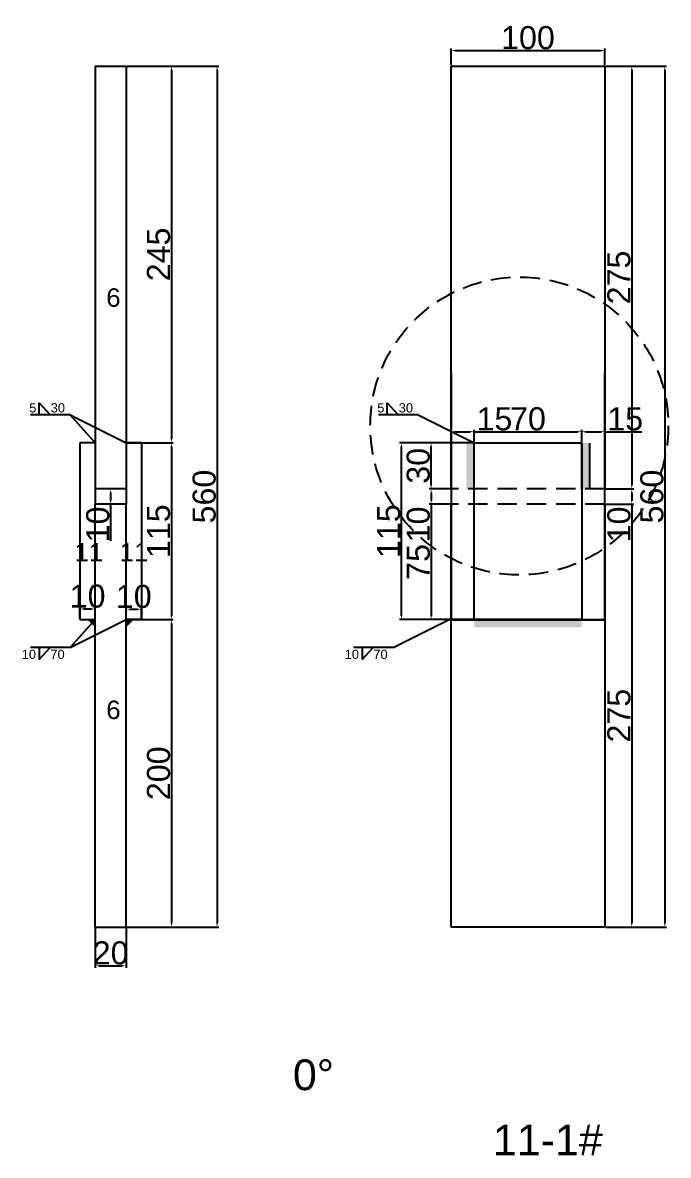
# Model space of a CAD drawing. Header units: millimetres. Extents: x 9380 to 24185, y -971 to 4358.
# Drawn here: x 21906 to 22326, y 1718 to 2455 of the extents above; entities that cross this region are included whole.
import ezdxf

# ---------------------------------------------------------------- set-up
doc = ezdxf.new("R2010")
doc.units = ezdxf.units.MM
doc.linetypes.add('DASHED', pattern=[19.05, 12.7, -6.35])
for name, color, linetype in [('切平处', 3, 'DASHED'), ('尺寸标注', 6, 'Continuous'), ('标号', 4, 'Continuous'), ('焊缝', 250, 'Continuous')]:
    doc.layers.add(name, color=color, linetype=linetype)
doc.styles.get("Standard").update_dxf_attribs({"font": 'arial.ttf'})
doc.dimstyles.new('ISO-25-JHF', dxfattribs={"dimtxt": 15, "dimasz": 2.5, "dimexe": 1.25, "dimexo": 0.625, "dimtad": 1, "dimtxsty": 'Standard', "dimcen": 2.5, "dimadec": 0, "dimazin": 0, "dimtfac": 1, "dimtmove": 0, "dimatfit": 3, "dimfxl": 1, "dimarcsym": 0})

# ---------------------------------------------------------------- blocks, each defined once
blk = doc.blocks.new('*D1516')
at = {"layer": 'Defpoints', "color": 0, "transparency": 16777216}
for p in [(22284.42, 2436.41), (22184.42, 2426.27), (22284.42, 2426.27)]:
    blk.add_point(p, dxfattribs=at)
at = {"layer": '尺寸标注', "color": 0, "lineweight": -2, "transparency": 16777216}
for p, q in [((22184.42, 2426.9), (22184.42, 2437.66)), ((22186.92, 2436.41), (22281.92, 2436.41)), ((22284.42, 2426.9), (22284.42, 2437.66))]:
    blk.add_line(p, q, dxfattribs=at)
at = {"layer": '尺寸标注', "color": 0, "transparency": 16777216}
for points in [[(22186.92, 2436.83), (22186.92, 2435.99), (22184.42, 2436.41)], [(22281.92, 2436.83), (22281.92, 2435.99), (22284.42, 2436.41)]]:
    blk.add_solid(points, dxfattribs=at)
at = {"layer": '尺寸标注', "color": 0, "transparency": 16777216, "insert": (22234.42, 2444.69), "char_height": 15, "attachment_point": 5}
blk.add_mtext('100', dxfattribs=at)
blk = doc.blocks.new('*D1517')
at = {"layer": 'Defpoints', "color": 0, "transparency": 16777216}
for p in [(22284.42, 2426.27), (22284.42, 2151.27), (22301.9, 2151.27)]:
    blk.add_point(p, dxfattribs=at)
at = {"layer": '尺寸标注', "color": 0, "lineweight": -2, "transparency": 16777216}
for p, q in [((22285.04, 2426.27), (22303.15, 2426.27)), ((22301.9, 2423.77), (22301.9, 2153.77)), ((22285.04, 2151.27), (22303.15, 2151.27))]:
    blk.add_line(p, q, dxfattribs=at)
at = {"layer": '尺寸标注', "color": 0, "transparency": 16777216}
for points in [[(22301.48, 2423.77), (22302.31, 2423.77), (22301.9, 2426.27)], [(22301.48, 2153.77), (22302.31, 2153.77), (22301.9, 2151.27)]]:
    blk.add_solid(points, dxfattribs=at)
at = {"layer": '尺寸标注', "color": 0, "transparency": 16777216, "insert": (22293.61, 2288.77), "char_height": 15, "attachment_point": 5, "rotation": 90}
blk.add_mtext('275', dxfattribs=at)
blk = doc.blocks.new('*D1518')
at = {"layer": 'Defpoints', "color": 0, "transparency": 16777216}
for p in [(22284.42, 2151.27), (22284.42, 2141.27), (22301.9, 2141.27)]:
    blk.add_point(p, dxfattribs=at)
at = {"layer": '尺寸标注', "color": 0, "lineweight": -2, "transparency": 16777216}
for p, q in [((22285.04, 2151.27), (22303.15, 2151.27)), ((22301.9, 2148.77), (22301.9, 2143.77)), ((22285.04, 2141.27), (22303.15, 2141.27)), ((22301.9, 2141.27), (22301.9, 2117.5))]:
    blk.add_line(p, q, dxfattribs=at)
at = {"layer": '尺寸标注', "color": 0, "transparency": 16777216}
for points in [[(22301.48, 2148.77), (22302.31, 2148.77), (22301.9, 2151.27)], [(22301.48, 2143.77), (22302.31, 2143.77), (22301.9, 2141.27)]]:
    blk.add_solid(points, dxfattribs=at)
at = {"layer": '尺寸标注', "color": 0, "transparency": 16777216, "insert": (22293.61, 2128.14), "char_height": 15, "attachment_point": 5, "rotation": 90}
blk.add_mtext('10', dxfattribs=at)
blk = doc.blocks.new('*D1519')
at = {"layer": 'Defpoints', "color": 0, "transparency": 16777216}
for p in [(22284.42, 2141.27), (22284.42, 1866.27), (22301.9, 1866.27)]:
    blk.add_point(p, dxfattribs=at)
at = {"layer": '尺寸标注', "color": 0, "lineweight": -2, "transparency": 16777216}
for p, q in [((22285.04, 2141.27), (22303.15, 2141.27)), ((22301.9, 2138.77), (22301.9, 1868.77)), ((22285.04, 1866.27), (22303.15, 1866.27))]:
    blk.add_line(p, q, dxfattribs=at)
at = {"layer": '尺寸标注', "color": 0, "transparency": 16777216}
for points in [[(22301.48, 2138.77), (22302.31, 2138.77), (22301.9, 2141.27)], [(22301.48, 1868.77), (22302.31, 1868.77), (22301.9, 1866.27)]]:
    blk.add_solid(points, dxfattribs=at)
at = {"layer": '尺寸标注', "color": 0, "transparency": 16777216, "insert": (22293.61, 2003.77), "char_height": 15, "attachment_point": 5, "rotation": 90}
blk.add_mtext('275', dxfattribs=at)
blk = doc.blocks.new('*D1448')
at = {"layer": 'Defpoints', "color": 0, "transparency": 16777216}
for p in [(22284.42, 2426.27), (22284.42, 1866.27), (22323.35, 1866.27)]:
    blk.add_point(p, dxfattribs=at)
at = {"layer": '尺寸标注', "color": 0, "lineweight": -2, "transparency": 16777216}
for p, q in [((22285.04, 2426.27), (22324.6, 2426.27)), ((22323.35, 2423.77), (22323.35, 1868.77)), ((22285.04, 1866.27), (22324.6, 1866.27))]:
    blk.add_line(p, q, dxfattribs=at)
at = {"layer": '尺寸标注', "color": 0, "transparency": 16777216}
for points in [[(22322.93, 2423.77), (22323.77, 2423.77), (22323.35, 2426.27)], [(22322.93, 1868.77), (22323.77, 1868.77), (22323.35, 1866.27)]]:
    blk.add_solid(points, dxfattribs=at)
at = {"layer": '尺寸标注', "color": 0, "transparency": 16777216, "insert": (22315.07, 2146.27), "char_height": 15, "attachment_point": 5, "rotation": 90}
blk.add_mtext('560', dxfattribs=at)
blk = doc.blocks.new('*D1520')
at = {"layer": 'Defpoints', "color": 0, "transparency": 16777216}
for p in [(21953.15, 1866.27), (21973.15, 1866.27), (21973.15, 1841.08)]:
    blk.add_point(p, dxfattribs=at)
at = {"layer": '尺寸标注', "color": 0, "lineweight": -2, "transparency": 16777216}
for p, q in [((21953.15, 1865.65), (21953.15, 1839.83)), ((21973.15, 1865.65), (21973.15, 1839.83)), ((21955.65, 1841.08), (21970.65, 1841.08))]:
    blk.add_line(p, q, dxfattribs=at)
at = {"layer": '尺寸标注', "color": 0, "transparency": 16777216}
for points in [[(21955.65, 1841.49), (21955.65, 1840.66), (21953.15, 1841.08)], [(21970.65, 1841.49), (21970.65, 1840.66), (21973.15, 1841.08)]]:
    blk.add_solid(points, dxfattribs=at)
at = {"layer": '尺寸标注', "color": 0, "transparency": 16777216, "insert": (21963.15, 1849.36), "char_height": 15, "attachment_point": 5}
blk.add_mtext('20', dxfattribs=at)
blk = doc.blocks.new('*D1521')
at = {"layer": 'Defpoints', "color": 0, "transparency": 16777216}
for p in [(21953.15, 2073.16), (21943.15, 2066.27), (21953.15, 2066.27)]:
    blk.add_point(p, dxfattribs=at)
at = {"layer": '尺寸标注', "color": 0, "lineweight": -2, "transparency": 16777216}
for p, q in [((21943.15, 2066.9), (21943.15, 2074.41)), ((21945.65, 2073.16), (21950.65, 2073.16)), ((21953.15, 2066.9), (21953.15, 2074.41))]:
    blk.add_line(p, q, dxfattribs=at)
at = {"layer": '尺寸标注', "color": 0, "transparency": 16777216}
for points in [[(21945.65, 2073.57), (21945.65, 2072.74), (21943.15, 2073.16)], [(21950.65, 2073.57), (21950.65, 2072.74), (21953.15, 2073.16)]]:
    blk.add_solid(points, dxfattribs=at)
at = {"layer": '尺寸标注', "color": 0, "transparency": 16777216, "insert": (21948.15, 2081.44), "char_height": 15, "attachment_point": 5}
blk.add_mtext('10', dxfattribs=at)
blk = doc.blocks.new('*D1522')
at = {"layer": 'Defpoints', "color": 0, "transparency": 16777216}
for p in [(21983.15, 2072.94), (21973.15, 2066.27), (21983.15, 2066.27)]:
    blk.add_point(p, dxfattribs=at)
at = {"layer": '尺寸标注', "color": 0, "lineweight": -2, "transparency": 16777216}
for p, q in [((21973.15, 2066.9), (21973.15, 2074.19)), ((21975.65, 2072.94), (21980.65, 2072.94)), ((21983.15, 2066.9), (21983.15, 2074.19))]:
    blk.add_line(p, q, dxfattribs=at)
at = {"layer": '尺寸标注', "color": 0, "transparency": 16777216}
for points in [[(21975.65, 2073.36), (21975.65, 2072.53), (21973.15, 2072.94)], [(21980.65, 2073.36), (21980.65, 2072.53), (21983.15, 2072.94)]]:
    blk.add_solid(points, dxfattribs=at)
at = {"layer": '尺寸标注', "color": 0, "transparency": 16777216, "insert": (21978.15, 2081.23), "char_height": 15, "attachment_point": 5}
blk.add_mtext('10', dxfattribs=at)
blk = doc.blocks.new('*D1523')
at = {"layer": 'Defpoints', "color": 0, "transparency": 16777216}
for p in [(21973.15, 2426.27), (21973.15, 2181.27), (22002.62, 2181.27)]:
    blk.add_point(p, dxfattribs=at)
at = {"layer": '尺寸标注', "color": 0, "lineweight": -2, "transparency": 16777216}
for p, q in [((21973.78, 2426.27), (22003.87, 2426.27)), ((22002.62, 2423.77), (22002.62, 2183.77)), ((21973.78, 2181.27), (22003.87, 2181.27))]:
    blk.add_line(p, q, dxfattribs=at)
at = {"layer": '尺寸标注', "color": 0, "transparency": 16777216}
for points in [[(22002.2, 2423.77), (22003.04, 2423.77), (22002.62, 2426.27)], [(22002.2, 2183.77), (22003.04, 2183.77), (22002.62, 2181.27)]]:
    blk.add_solid(points, dxfattribs=at)
at = {"layer": '尺寸标注', "color": 0, "transparency": 16777216, "insert": (21994.34, 2303.77), "char_height": 15, "attachment_point": 5, "rotation": 90}
blk.add_mtext('245', dxfattribs=at)
blk = doc.blocks.new('*D1524')
at = {"layer": 'Defpoints', "color": 0, "transparency": 16777216}
for p in [(21983.15, 2181.27), (21983.15, 2066.27), (22002.62, 2066.27)]:
    blk.add_point(p, dxfattribs=at)
at = {"layer": '尺寸标注', "color": 0, "lineweight": -2, "transparency": 16777216}
for p, q in [((21983.78, 2181.27), (22003.87, 2181.27)), ((22002.62, 2178.77), (22002.62, 2068.77)), ((21983.78, 2066.27), (22003.87, 2066.27))]:
    blk.add_line(p, q, dxfattribs=at)
at = {"layer": '尺寸标注', "color": 0, "transparency": 16777216}
for points in [[(22002.2, 2178.77), (22003.04, 2178.77), (22002.62, 2181.27)], [(22002.2, 2068.77), (22003.04, 2068.77), (22002.62, 2066.27)]]:
    blk.add_solid(points, dxfattribs=at)
at = {"layer": '尺寸标注', "color": 0, "transparency": 16777216, "insert": (21994.34, 2123.77), "char_height": 15, "attachment_point": 5, "rotation": 90}
blk.add_mtext('115', dxfattribs=at)
blk = doc.blocks.new('*D1525')
at = {"layer": 'Defpoints', "color": 0, "transparency": 16777216}
for p in [(21973.15, 2066.27), (21973.15, 1866.27), (22002.62, 1866.27)]:
    blk.add_point(p, dxfattribs=at)
at = {"layer": '尺寸标注', "color": 0, "lineweight": -2, "transparency": 16777216}
for p, q in [((21973.78, 2066.27), (22003.87, 2066.27)), ((22002.62, 2063.77), (22002.62, 1868.77)), ((21973.78, 1866.27), (22003.87, 1866.27))]:
    blk.add_line(p, q, dxfattribs=at)
at = {"layer": '尺寸标注', "color": 0, "transparency": 16777216}
for points in [[(22002.2, 2063.77), (22003.04, 2063.77), (22002.62, 2066.27)], [(22002.2, 1868.77), (22003.04, 1868.77), (22002.62, 1866.27)]]:
    blk.add_solid(points, dxfattribs=at)
at = {"layer": '尺寸标注', "color": 0, "transparency": 16777216, "insert": (21994.34, 1966.27), "char_height": 15, "attachment_point": 5, "rotation": 90}
blk.add_mtext('200', dxfattribs=at)
blk = doc.blocks.new('*D1449')
at = {"layer": 'Defpoints', "color": 0, "transparency": 16777216}
for p in [(21973.78, 2426.27), (21973.78, 1866.27), (22032.29, 1866.27)]:
    blk.add_point(p, dxfattribs=at)
at = {"layer": '尺寸标注', "color": 0, "lineweight": -2, "transparency": 16777216}
for p, q in [((21974.4, 2426.27), (22033.54, 2426.27)), ((22032.29, 2423.77), (22032.29, 1868.77)), ((21974.4, 1866.27), (22033.54, 1866.27))]:
    blk.add_line(p, q, dxfattribs=at)
at = {"layer": '尺寸标注', "color": 0, "transparency": 16777216}
for points in [[(22031.87, 2423.77), (22032.71, 2423.77), (22032.29, 2426.27)], [(22031.87, 1868.77), (22032.71, 1868.77), (22032.29, 1866.27)]]:
    blk.add_solid(points, dxfattribs=at)
at = {"layer": '尺寸标注', "color": 0, "transparency": 16777216, "insert": (22024.01, 2146.27), "char_height": 15, "attachment_point": 5, "rotation": 90}
blk.add_mtext('560', dxfattribs=at)
blk = doc.blocks.new('*D1526')
at = {"layer": 'Defpoints', "color": 0, "transparency": 16777216}
for p in [(21973.15, 2151.27), (21963.15, 2141.27), (21973.15, 2141.27)]:
    blk.add_point(p, dxfattribs=at)
at = {"layer": '尺寸标注', "color": 0, "lineweight": -2, "transparency": 16777216}
for p, q in [((21972.53, 2151.27), (21961.9, 2151.27)), ((21963.15, 2148.77), (21963.15, 2143.77)), ((21972.53, 2141.27), (21961.9, 2141.27)), ((21963.15, 2141.27), (21963.15, 2117.5))]:
    blk.add_line(p, q, dxfattribs=at)
at = {"layer": '尺寸标注', "color": 0, "transparency": 16777216}
for points in [[(21962.74, 2148.77), (21963.57, 2148.77), (21963.15, 2151.27)], [(21962.74, 2143.77), (21963.57, 2143.77), (21963.15, 2141.27)]]:
    blk.add_solid(points, dxfattribs=at)
at = {"layer": '尺寸标注', "color": 0, "transparency": 16777216, "insert": (21954.87, 2128.14), "char_height": 15, "attachment_point": 5, "rotation": 90}
blk.add_mtext('10', dxfattribs=at)
blk = doc.blocks.new('*D1527')
at = {"layer": 'Defpoints', "color": 0, "transparency": 16777216}
for p in [(22152.26, 2181.27), (22199.42, 2181.27), (22199.42, 2066.27)]:
    blk.add_point(p, dxfattribs=at)
at = {"layer": '尺寸标注', "color": 0, "lineweight": -2, "transparency": 16777216}
for p, q in [((22198.79, 2181.27), (22151.01, 2181.27)), ((22152.26, 2068.77), (22152.26, 2178.77)), ((22198.79, 2066.27), (22151.01, 2066.27))]:
    blk.add_line(p, q, dxfattribs=at)
at = {"layer": '尺寸标注', "color": 0, "transparency": 16777216}
for points in [[(22151.84, 2178.77), (22152.68, 2178.77), (22152.26, 2181.27)], [(22151.84, 2068.77), (22152.68, 2068.77), (22152.26, 2066.27)]]:
    blk.add_solid(points, dxfattribs=at)
at = {"layer": '尺寸标注', "color": 0, "transparency": 16777216, "insert": (22143.98, 2123.77), "char_height": 15, "attachment_point": 5, "rotation": 90}
blk.add_mtext('115', dxfattribs=at)
blk = doc.blocks.new('*D1450')
at = {"layer": 'Defpoints', "color": 0, "transparency": 16777216}
for p in [(22171.47, 2181.27), (22184.42, 2181.27), (22184.42, 2151.27)]:
    blk.add_point(p, dxfattribs=at)
at = {"layer": '尺寸标注', "color": 0, "lineweight": -2, "transparency": 16777216}
for p, q in [((22183.79, 2181.27), (22170.22, 2181.27)), ((22171.47, 2153.77), (22171.47, 2178.77)), ((22183.79, 2151.27), (22170.22, 2151.27))]:
    blk.add_line(p, q, dxfattribs=at)
at = {"layer": '尺寸标注', "color": 0, "transparency": 16777216}
for points in [[(22171.05, 2178.77), (22171.89, 2178.77), (22171.47, 2181.27)], [(22171.05, 2153.77), (22171.89, 2153.77), (22171.47, 2151.27)]]:
    blk.add_solid(points, dxfattribs=at)
at = {"layer": '尺寸标注', "color": 0, "transparency": 16777216, "insert": (22163.18, 2166.27), "char_height": 15, "attachment_point": 5, "rotation": 90}
blk.add_mtext('30', dxfattribs=at)
blk = doc.blocks.new('*D1497')
at = {"layer": 'Defpoints', "color": 0, "transparency": 16777216}
for p in [(22199.42, 2188.45), (22184.42, 2181.27), (22199.42, 2181.27)]:
    blk.add_point(p, dxfattribs=at)
at = {"layer": '尺寸标注', "color": 0, "lineweight": -2, "transparency": 16777216}
for p, q in [((22184.42, 2181.9), (22184.42, 2189.7)), ((22186.92, 2188.45), (22196.92, 2188.45)), ((22199.42, 2181.9), (22199.42, 2189.7)), ((22199.42, 2188.45), (22223.36, 2188.45))]:
    blk.add_line(p, q, dxfattribs=at)
at = {"layer": '尺寸标注', "color": 0, "transparency": 16777216}
for points in [[(22186.92, 2188.86), (22186.92, 2188.03), (22184.42, 2188.45)], [(22196.92, 2188.86), (22196.92, 2188.03), (22199.42, 2188.45)]]:
    blk.add_solid(points, dxfattribs=at)
at = {"layer": '尺寸标注', "color": 0, "transparency": 16777216, "insert": (22212.64, 2196.73), "char_height": 15, "attachment_point": 5}
blk.add_mtext('15', dxfattribs=at)
blk = doc.blocks.new('*D1498')
at = {"layer": 'Defpoints', "color": 0, "transparency": 16777216}
for p in [(22269.42, 2188.45), (22199.42, 2181.27), (22269.42, 2181.27)]:
    blk.add_point(p, dxfattribs=at)
at = {"layer": '尺寸标注', "color": 0, "lineweight": -2, "transparency": 16777216}
for p, q in [((22199.42, 2181.9), (22199.42, 2189.7)), ((22201.92, 2188.45), (22266.92, 2188.45)), ((22269.42, 2181.9), (22269.42, 2189.7))]:
    blk.add_line(p, q, dxfattribs=at)
at = {"layer": '尺寸标注', "color": 0, "transparency": 16777216}
for points in [[(22201.92, 2188.86), (22201.92, 2188.03), (22199.42, 2188.45)], [(22266.92, 2188.86), (22266.92, 2188.03), (22269.42, 2188.45)]]:
    blk.add_solid(points, dxfattribs=at)
at = {"layer": '尺寸标注', "color": 0, "transparency": 16777216, "insert": (22234.42, 2196.73), "char_height": 15, "attachment_point": 5}
blk.add_mtext('70', dxfattribs=at)
blk = doc.blocks.new('*D1499')
at = {"layer": 'Defpoints', "color": 0, "transparency": 16777216}
for p in [(22284.42, 2188.45), (22269.42, 2181.27), (22284.42, 2181.27)]:
    blk.add_point(p, dxfattribs=at)
at = {"layer": '尺寸标注', "color": 0, "lineweight": -2, "transparency": 16777216}
for p, q in [((22269.42, 2181.9), (22269.42, 2189.7)), ((22271.92, 2188.45), (22281.92, 2188.45)), ((22284.42, 2181.9), (22284.42, 2189.7)), ((22284.42, 2188.45), (22308.36, 2188.45))]:
    blk.add_line(p, q, dxfattribs=at)
at = {"layer": '尺寸标注', "color": 0, "transparency": 16777216}
for points in [[(22271.92, 2188.86), (22271.92, 2188.03), (22269.42, 2188.45)], [(22281.92, 2188.86), (22281.92, 2188.03), (22284.42, 2188.45)]]:
    blk.add_solid(points, dxfattribs=at)
at = {"layer": '尺寸标注', "color": 0, "transparency": 16777216, "insert": (22297.64, 2196.73), "char_height": 15, "attachment_point": 5}
blk.add_mtext('15', dxfattribs=at)
blk = doc.blocks.new('*D1500')
at = {"layer": 'Defpoints', "color": 0, "transparency": 16777216}
for p in [(22184.42, 2151.27), (22171.47, 2141.27), (22184.42, 2141.27)]:
    blk.add_point(p, dxfattribs=at)
at = {"layer": '尺寸标注', "color": 0, "lineweight": -2, "transparency": 16777216}
for p, q in [((22183.79, 2151.27), (22170.22, 2151.27)), ((22171.47, 2148.77), (22171.47, 2143.77)), ((22183.79, 2141.27), (22170.22, 2141.27)), ((22171.47, 2141.27), (22171.47, 2117.5))]:
    blk.add_line(p, q, dxfattribs=at)
at = {"layer": '尺寸标注', "color": 0, "transparency": 16777216}
for points in [[(22171.05, 2148.77), (22171.89, 2148.77), (22171.47, 2151.27)], [(22171.05, 2143.77), (22171.89, 2143.77), (22171.47, 2141.27)]]:
    blk.add_solid(points, dxfattribs=at)
at = {"layer": '尺寸标注', "color": 0, "transparency": 16777216, "insert": (22163.19, 2128.14), "char_height": 15, "attachment_point": 5, "rotation": 90}
blk.add_mtext('10', dxfattribs=at)
blk = doc.blocks.new('*D1501')
at = {"layer": 'Defpoints', "color": 0, "transparency": 16777216}
for p in [(22184.42, 2141.27), (22171.47, 2066.27), (22184.42, 2066.27)]:
    blk.add_point(p, dxfattribs=at)
at = {"layer": '尺寸标注', "color": 0, "lineweight": -2, "transparency": 16777216}
for p, q in [((22183.79, 2141.27), (22170.22, 2141.27)), ((22171.47, 2138.77), (22171.47, 2068.77)), ((22183.79, 2066.27), (22170.22, 2066.27))]:
    blk.add_line(p, q, dxfattribs=at)
at = {"layer": '尺寸标注', "color": 0, "transparency": 16777216}
for points in [[(22171.05, 2138.77), (22171.89, 2138.77), (22171.47, 2141.27)], [(22171.05, 2068.77), (22171.89, 2068.77), (22171.47, 2066.27)]]:
    blk.add_solid(points, dxfattribs=at)
at = {"layer": '尺寸标注', "color": 0, "transparency": 16777216, "insert": (22163.22, 2103.77), "char_height": 15, "attachment_point": 5, "rotation": 90}
blk.add_mtext('75', dxfattribs=at)

msp = doc.modelspace()

# ---------------------------------------------------------------- hatches: boundary and pattern name
at = {"layer": '焊缝'}
h = msp.add_hatch(color=250, dxfattribs=at)
h.dxf.hatch_style = 1
h.paths.add_polyline_path([(22199.419, 2181.11), (22194.419, 2181.11), (22194.419, 2151.11), (22199.419, 2151.11)])
h = msp.add_hatch(color=250, dxfattribs=at)
h.dxf.hatch_style = 1
h.paths.add_polyline_path([(22269.419, 2181.11), (22274.419, 2181.089), (22274.419, 2151.11), (22269.419, 2151.11)])
h = msp.add_hatch(color=250, dxfattribs=at)
h.dxf.hatch_style = 1
h.paths.add_polyline_path([(21953.152, 2061.11), (21948.152, 2066.11), (21953.152, 2066.11)])
h = msp.add_hatch(color=250, dxfattribs=at)
h.dxf.hatch_style = 1
h.paths.add_polyline_path([(21973.152, 2061.11), (21978.152, 2066.11), (21973.152, 2066.11)])
h = msp.add_hatch(color=250, dxfattribs=at)
h.dxf.hatch_style = 1
h.paths.add_polyline_path([(22199.419, 2061.11), (22199.419, 2066.11), (22269.419, 2066.11), (22269.419, 2061.11)])

# ---------------------------------------------------------------- linework, layer by layer
for p, q in [((21953.152, 2426.273), (21973.152, 2426.273)), ((21953.152, 2426.273), (21953.152, 2151.273)), ((21973.152, 2426.273), (21973.152, 2151.273)), ((22184.419, 2426.273), (22284.419, 2426.273)), ((22184.419, 2151.273), (22184.419, 2426.273)), ((22284.419, 2426.273), (22284.419, 2151.273)), ((22184.419, 2226.273), (22184.419, 2066.273)), ((22284.419, 2066.273), (22284.419, 2226.273)), ((21943.152, 2181.273), (21943.152, 2066.273)), ((21953.152, 2181.273), (21943.152, 2181.273)), ((21983.152, 2181.273), (21973.152, 2181.273)), ((21983.152, 2181.273), (21983.152, 2066.273)), ((22199.419, 2181.273), (22269.419, 2181.273)), ((22199.419, 2066.273), (22199.419, 2181.273)), ((22199.419, 2181.273), (22269.419, 2181.273)), ((22269.419, 2181.273), (22269.419, 2066.273)), ((21973.152, 2151.273), (21953.152, 2151.273)), ((21953.152, 2151.273), (21953.152, 2141.273)), ((21973.152, 2151.273), (21973.152, 2141.273)), ((21973.152, 2141.273), (21953.152, 2141.273)), ((21953.152, 1866.273), (21953.152, 2141.273)), ((21973.152, 1866.273), (21973.152, 2141.273)), ((22184.419, 1866.273), (22184.419, 2141.273)), ((22284.419, 2141.273), (22284.419, 1866.273)), ((21943.152, 2066.273), (21953.152, 2066.273)), ((21983.152, 2066.273), (21973.152, 2066.273)), ((22184.419, 2066.273), (22284.419, 2066.273)), ((22269.419, 2066.273), (22199.419, 2066.273)), ((21953.152, 1866.273), (21973.152, 1866.273)), ((22284.419, 1866.273), (22184.419, 1866.273))]:
    msp.add_line(p, q)
at = {"linetype": 'DASHED'}
for p, q in [((22284.419, 2151.273), (22184.419, 2151.273)), ((22284.419, 2141.273), (22184.419, 2141.273))]:
    msp.add_line(p, q, dxfattribs=at)
at = {"layer": '切平处'}
msp.add_circle((22228.809, 2192.196), 96.875, dxfattribs=at)
at = {"layer": '尺寸标注'}
for p, q in [((21916.647, 2199.463), (21916.647, 2207.228)), ((21916.647, 2207.228), (21923.879, 2199.463)), ((22142.915, 2199.463), (22142.915, 2207.228)), ((22142.915, 2207.228), (22150.147, 2199.463)), ((21936.761, 2199.463), (21910.998, 2199.463)), ((21953.152, 2181.273), (21936.761, 2199.463)), ((21936.761, 2199.463), (21973.152, 2181.273)), ((22163.028, 2199.463), (22137.265, 2199.463)), ((22163.028, 2199.463), (22199.419, 2181.273)), ((21953.152, 2066.273), (21936.761, 2048.084)), ((21936.761, 2048.084), (21973.152, 2066.273)), ((22146.714, 2048.084), (22183.106, 2066.273)), ((21936.761, 2048.084), (21910.998, 2048.084)), ((21916.647, 2048.084), (21916.647, 2040.319)), ((21916.647, 2040.319), (21923.879, 2048.084)), ((22146.714, 2048.084), (22120.951, 2048.084)), ((22126.601, 2048.084), (22126.601, 2040.319)), ((22126.601, 2040.319), (22133.833, 2048.084))]:
    msp.add_line(p, q, dxfattribs=at)
at = {"layer": '焊缝'}
for p, q in [((22199.419, 2151.11), (22199.419, 2181.11)), ((22269.419, 2151.11), (22269.419, 2181.11)), ((22274.419, 2181.089), (22274.419, 2151.11)), ((22184.419, 2066.11), (22284.419, 2066.11))]:
    msp.add_line(p, q, dxfattribs=at)

# ---------------------------------------------------------------- texts
at = {"insert": (22081.628, 1780.167), "char_height": 20, "attachment_point": 1}
msp.add_mtext_dynamic_manual_height_columns('0° ', width=70.10425, gutter_width=12.5, heights=[0], dxfattribs=at)
at = {"layer": '尺寸标注', "char_height": 6}
for s, insert, attachment_point in [('5    30', (21910.178, 2206.98), 1), ('5    30', (22136.445, 2206.98), 1), ('\\pt0;10    70', (21905.306, 2040.566), 7), ('\\pt0;10    70', (22115.26, 2040.566), 7)]:
    msp.add_mtext_dynamic_manual_height_columns(s, width=68.30832, gutter_width=12.5, heights=[0], dxfattribs=dict(at, insert=insert, attachment_point=attachment_point))
at = {"layer": '标号'}
for s, insert, char_height, attachment_point in [('6 ', (21960.288, 2269.563), 12, 7), ('11 ', (21939.73, 2104.134), 12, 7), ('11 ', (21969.03, 2104.134), 12, 7), ('6 ', (21960.288, 2001.389), 12, 7), ('11-1#', (22211.588, 1737.759), 20, 1)]:
    msp.add_mtext_dynamic_manual_height_columns(s, width=70.10425, gutter_width=12.5, heights=[0], dxfattribs=dict(at, insert=insert, char_height=char_height, attachment_point=attachment_point))

# ---------------------------------------------------------------- dimensions: what is measured, and where the dimension line sits
at = {"layer": '尺寸标注'}
for p1, p2, distance, picture, middle in [((22184.419, 2426.273), (22284.419, 2426.273), 10.138, '*D1516', (22234.419, 2444.695)), ((21973.152, 2426.273), (21973.152, 2181.273), 29.467, '*D1523', (21994.335, 2303.773)), ((22284.419, 2426.273), (22284.419, 2151.273), 17.478, '*D1517', (22293.614, 2288.773)), ((22284.419, 2426.273), (22284.419, 1866.273), 38.931, '*D1448', (22315.066, 2146.273)), ((22184.419, 2181.273), (22199.419, 2181.273), 7.173, '*D1497', (22212.638, 2196.73)), ((22199.419, 2181.273), (22269.419, 2181.273), 7.173, '*D1498', (22234.419, 2196.73)), ((22269.419, 2181.273), (22284.419, 2181.273), 7.173, '*D1499', (22297.638, 2196.73)), ((21983.152, 2181.273), (21983.152, 2066.273), 19.467, '*D1524', (21994.335, 2123.773)), ((22199.419, 2066.273), (22199.419, 2181.273), 47.158, '*D1527', (22143.978, 2123.773)), ((22184.419, 2151.273), (22184.419, 2181.273), 12.951, '*D1450', (22163.18, 2166.273)), ((21973.152, 2151.273), (21973.152, 2141.273), -10, '*D1526', (21954.868, 2128.136)), ((22184.419, 2151.273), (22184.419, 2141.273), -12.951, '*D1500', (22163.185, 2128.136)), ((22284.419, 2151.273), (22284.419, 2141.273), 17.478, '*D1518', (22293.614, 2128.136)), ((22184.419, 2141.273), (22184.419, 2066.273), -12.951, '*D1501', (22163.216, 2103.773)), ((22284.419, 2141.273), (22284.419, 1866.273), 17.478, '*D1519', (22293.614, 2003.773)), ((21973.152, 2066.273), (21973.152, 1866.273), 29.467, '*D1525', (21994.335, 1966.273))]:
    dim = msp.add_aligned_dim(p1=p1, p2=p2, distance=distance, dimstyle='ISO-25-JHF', dxfattribs=at)
    dim.commit()
    dim.dimension.update_dxf_attribs({"geometry": picture, "text_midpoint": middle})
for base, p1, p2, angle, picture, middle in [((22032.29, 1866.273), (21973.777, 2426.273), (21973.777, 1866.273), 270, '*D1449', (22032.29, 2146.273)), ((21953.152, 2073.156), (21943.152, 2066.273), (21953.152, 2066.273), 0, '*D1521', (21948.152, 2073.156)), ((21983.152, 2072.942), (21973.152, 2066.273), (21983.152, 2066.273), 0, '*D1522', (21978.152, 2072.942)), ((21973.152, 1841.075), (21953.152, 1866.273), (21973.152, 1866.273), 0, '*D1520', (21963.152, 1841.075))]:
    dim = msp.add_linear_dim(base=base, p1=p1, p2=p2, angle=angle, dimstyle='ISO-25-JHF', dxfattribs=at)
    dim.commit()
    dim.dimension.update_dxf_attribs({"geometry": picture, "text_midpoint": middle, "dimtype": 161})

doc.saveas('drawing.dxf')
